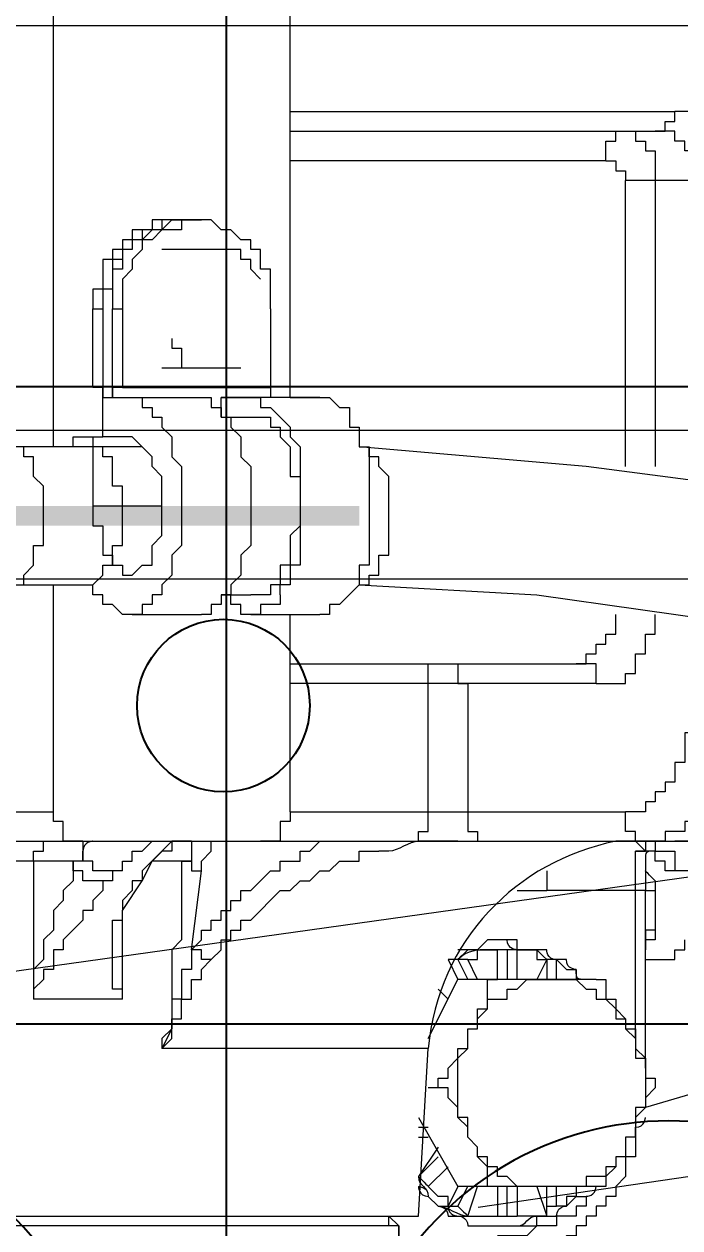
# Model space of a CAD drawing. Header units: millimetres. Extents: x 25083 to 52777, y 24772 to 45779.
# Drawn here: x 38551.02 to 38575.7, y 33515.33 to 33560.66 of the extents above; entities that cross this region are included whole.
import ezdxf

# ---------------------------------------------------------------- set-up
doc = ezdxf.new("R2010")
doc.units = ezdxf.units.MM
doc.layers.add('小车', color=7, linetype='Continuous')
doc.styles.get("Standard").update_dxf_attribs({"font": ''})
doc.styles.get('Standard').set_extended_font_data('SimSun')
doc.dimstyles.new('15', dxfattribs={"dimtxt": 15, "dimasz": 10, "dimexe": 2, "dimexo": 1, "dimgap": 1, "dimtad": 1, "dimdsep": 46, "dimtxsty": 'Standard', "dimcen": 2.5, "dimadec": 0, "dimazin": 0, "dimtfac": 1, "dimtmove": 2, "dimatfit": 3, "dimfxl": 1, "dimtolj": 1, "dimarcsym": 0})
doc.dimstyles.new('ISO-25', dxfattribs={"dimtxt": 2.5, "dimasz": 2.5, "dimexe": 1.25, "dimexo": 0.625, "dimtad": 1, "dimtxsty": 'Standard', "dimcen": 2.5, "dimadec": 0, "dimazin": 0, "dimtfac": 1, "dimtmove": 0, "dimatfit": 3, "dimfxl": 1, "dimarcsym": 0})

# ---------------------------------------------------------------- blocks, each defined once
blk = doc.blocks.new('A$C6E4F4F8B')
blk.add_line((0, 70), (0, 0))
at = {"color": 1}
blk.add_line((24, 63.918), (24, 6.083), dxfattribs=at)
blk.add_line((24, 63.918), (24, 6.083), dxfattribs=at)
blk.add_circle((12, 34.887), 3.25)
for centre in [(39.795, 51.652), (39.795, 18.348)]:
    blk.add_arc(centre, 12.158, 88.3056, 271.6944)
blk = doc.blocks.new('*D925')
at = {"color": 0, "lineweight": -2}
for p, q in [((29677.862, 34881.662), (29677.862, 32448.293)), ((40733.017, 34757.645), (40733.017, 32448.293)), ((29680.362, 32449.543), (40730.517, 32449.543))]:
    blk.add_line(p, q, dxfattribs=at)
at = {"color": 0}
for points in [[(29680.362, 32449.96), (29680.362, 32449.127), (29677.862, 32449.543)], [(40730.517, 32449.127), (40730.517, 32449.96), (40733.017, 32449.543)]]:
    blk.add_solid(points, dxfattribs=at)
at = {"layer": 'DEFPOINTS', "color": 0}
for p in [(29677.862, 34882.287), (40733.017, 34758.27), (40733.017, 32449.543)]:
    blk.add_point(p, dxfattribs=at)
at = {"color": 0, "insert": (35205.439, 32451.628), "char_height": 2.5, "attachment_point": 5}
blk.add_mtext('11055,15', dxfattribs=at)
blk = doc.blocks.new('zw$D2F4')
h = blk.add_hatch(color=7)
h.dxf.hatch_style = 2
h.paths.add_polyline_path([(363.189, 937.681), (363.189, 940.652), (362.446, 940.652), (362.446, 937.681)])
h = blk.add_hatch(color=7)
h.dxf.hatch_style = 2
h.paths.add_polyline_path([(363.189, 930.254), (363.189, 937.681), (362.446, 937.681), (362.446, 930.254)])
h = blk.add_hatch(color=7)
h.dxf.hatch_style = 2
h.paths.add_polyline_path([(363.189, 927.283), (363.189, 930.254), (362.446, 930.254), (362.446, 927.283)])
at = {"color": 7, "lineweight": 5}
for points in [[(336.08, 925.798), (336.08, 1045.004)], [(350.563, 955.507), (350.563, 887.548)], [(351.677, 955.135), (351.677, 938.796)], [(349.82, 939.538), (349.82, 948.822)], [(336.451, 948.451), (336.451, 925.798)], [(336.451, 948.08), (336.451, 925.055)], [(360.218, 940.652), (360.218, 937.681)], [(360.218, 940.652), (360.218, 939.91), (360.59, 939.91), (360.961, 939.538), (361.704, 939.538), (361.704, 939.167), (362.818, 939.167)], [(362.818, 939.167), (363.932, 939.167), (364.303, 939.538), (365.046, 939.538), (365.046, 939.91), (365.417, 939.91), (365.417, 940.281)], [(365.417, 937.681), (365.417, 940.281)], [(344.621, 936.196), (344.621, 939.538)], [(349.077, 936.939), (348.706, 936.939), (348.335, 937.31), (347.963, 937.31), (347.963, 937.681), (347.592, 937.681), (346.849, 938.424), (346.478, 938.424), (346.478, 938.796), (345.735, 938.796), (345.735, 939.167), (345.364, 939.167), (344.993, 939.538), (344.621, 939.538)], [(349.449, 938.053), (349.077, 938.053), (348.706, 938.424), (348.335, 938.424), (347.963, 938.796), (347.221, 938.796), (346.849, 939.167), (346.107, 939.167), (345.735, 939.538), (344.621, 939.538)], [(349.82, 939.538), (344.621, 939.538)], [(349.449, 938.053), (349.82, 938.053), (349.82, 939.538)], [(349.82, 939.538), (350.192, 939.538), (350.192, 939.167), (350.563, 939.167)], [(350.563, 937.681), (350.563, 938.424), (351.306, 938.424), (351.306, 938.796), (351.677, 938.796)], [(351.677, 938.796), (360.218, 938.796)], [(365.417, 938.796), (394.012, 938.796)], [(349.077, 936.939), (349.077, 937.681), (349.449, 937.681), (349.449, 938.053)], [(350.192, 937.681), (349.82, 937.681), (349.82, 938.053), (349.449, 938.053)], [(365.417, 938.053), (365.789, 938.053)], [(365.789, 938.053), (365.789, 936.939)], [(365.789, 938.053), (365.789, 937.31)], [(349.449, 936.196), (349.449, 937.31), (349.82, 937.31), (349.82, 937.681), (350.192, 937.681)], [(360.218, 937.681), (360.218, 937.31)], [(360.218, 937.681), (360.218, 937.31), (360.59, 936.939), (360.961, 936.939), (360.961, 936.567), (361.704, 936.567), (361.704, 936.196), (362.818, 936.196)], [(362.818, 936.196), (363.932, 936.196), (363.932, 936.567), (365.046, 936.567), (365.046, 936.939), (365.417, 936.939), (365.417, 937.681)], [(365.417, 935.453), (365.417, 937.681)], [(359.104, 935.825), (359.104, 936.196), (359.476, 936.567), (359.476, 936.939), (359.847, 936.939), (359.847, 937.31), (360.218, 937.31)], [(363.189, 937.31), (362.446, 937.31), (362.446, 936.939), (361.332, 936.939), (361.332, 936.567), (360.961, 936.567), (360.961, 936.196), (360.59, 936.196), (360.59, 935.825)], [(363.189, 937.31), (363.189, 934.711)], [(365.789, 937.31), (363.189, 937.31)], [(365.789, 937.31), (365.789, 936.939)], [(367.645, 936.939), (367.645, 937.31)], [(367.645, 937.31), (370.616, 937.31)], [(370.616, 937.31), (370.616, 936.939)], [(373.959, 934.339), (373.959, 935.082), (373.587, 935.082), (373.587, 935.825), (373.216, 935.825), (373.216, 936.196), (372.844, 936.196), (372.844, 936.567), (372.473, 936.567), (372.473, 936.939), (371.359, 936.939), (371.359, 937.31), (370.616, 937.31)], [(344.621, 936.196), (344.993, 936.196), (344.993, 936.567), (346.849, 936.567)], [(346.849, 936.567), (347.592, 936.567), (347.592, 936.196), (347.963, 936.196)], [(349.449, 936.196), (349.449, 936.567), (349.077, 936.567), (349.077, 936.939)], [(365.789, 935.825), (365.789, 936.939)], [(365.789, 936.939), (367.274, 936.939)], [(367.274, 936.939), (367.274, 935.825)], [(370.616, 936.939), (367.274, 936.939)], [(367.274, 936.939), (367.645, 936.939)], [(367.274, 936.567), (367.274, 934.339)], [(367.645, 936.567), (367.274, 936.567)], [(367.274, 936.567), (370.616, 936.567)], [(367.645, 936.196), (367.645, 936.567)], [(373.959, 934.339), (373.959, 934.711), (373.587, 934.711), (373.587, 935.453), (373.216, 935.453), (373.216, 935.825), (372.844, 935.825), (372.844, 936.196), (372.473, 936.196), (372.473, 936.567), (371.359, 936.567), (371.359, 936.939), (370.616, 936.939)], [(370.616, 936.567), (370.616, 936.196)], [(373.959, 933.968), (373.959, 934.339), (373.587, 934.711), (373.587, 935.082), (373.216, 935.453), (373.216, 935.825), (372.844, 935.825), (372.844, 936.196), (372.102, 936.196), (372.102, 936.567), (370.616, 936.567)], [(344.621, 936.196), (346.849, 936.196)], [(344.621, 936.196), (346.849, 936.196)], [(346.849, 936.196), (347.963, 936.196)], [(346.849, 936.196), (347.963, 936.196)], [(346.849, 936.196), (347.221, 936.196)], [(347.221, 936.196), (347.963, 936.196)], [(347.963, 936.196), (349.077, 935.453)], [(350.192, 934.339), (350.192, 934.711), (349.449, 935.453), (349.077, 935.453), (349.077, 935.825), (348.706, 935.825), (348.335, 936.196)], [(349.449, 936.196), (349.82, 936.196), (349.82, 935.825), (350.192, 935.825), (350.192, 935.453), (350.563, 935.082), (350.563, 934.711), (350.563, 934.339)], [(367.645, 936.196), (367.645, 930.626)], [(370.616, 936.196), (367.645, 936.196)], [(373.959, 933.968), (373.587, 933.968), (373.587, 934.711), (373.216, 935.082), (373.216, 935.453), (372.844, 935.453), (372.473, 935.825), (372.102, 935.825), (371.73, 936.196), (370.616, 936.196)], [(359.104, 935.825), (359.104, 933.225)], [(367.274, 935.825), (367.274, 935.453), (366.903, 935.453), (366.903, 935.082), (366.531, 935.082), (366.531, 934.711), (366.16, 934.711), (365.789, 934.339), (365.046, 934.339), (364.675, 933.968), (361.704, 933.968), (361.332, 934.339), (360.59, 934.339), (360.218, 934.711), (359.847, 934.711), (359.847, 935.082), (359.476, 935.082), (359.476, 935.453), (359.104, 935.453), (359.104, 935.825)], [(360.59, 935.825), (360.961, 935.453), (360.961, 935.082), (361.704, 935.082), (362.075, 934.711), (364.303, 934.711), (364.675, 935.082), (365.046, 935.082), (365.789, 935.825)], [(367.274, 935.825), (367.274, 933.225)], [(349.077, 935.453), (349.82, 935.082)], [(349.82, 935.082), (350.563, 934.339)], [(349.82, 933.968), (349.82, 935.082)], [(342.764, 924.684), (342.764, 934.711)], [(349.82, 933.968), (346.849, 933.968), (346.478, 934.339), (343.507, 934.339), (342.764, 934.711)], [(342.764, 934.711), (343.136, 934.339), (343.878, 934.339), (343.878, 933.968), (344.621, 933.968), (344.621, 933.597), (345.364, 933.597), (345.364, 933.225), (345.735, 933.225), (346.107, 932.854)], [(346.478, 933.597), (345.735, 933.597), (345.735, 933.968), (344.621, 933.968), (344.621, 934.339), (343.507, 934.339), (343.136, 934.711), (342.764, 934.711)], [(350.563, 933.597), (350.563, 934.339), (350.192, 934.339)], [(350.563, 934.339), (350.563, 933.597)], [(367.274, 934.339), (367.274, 933.225)], [(368.388, 934.711), (368.388, 931.74)], [(369.502, 934.339), (369.131, 934.339), (369.131, 933.968), (368.388, 933.968)], [(372.844, 931.74), (372.844, 934.711)], [(373.959, 934.339), (373.959, 933.968)], [(349.82, 933.968), (349.82, 933.597), (349.449, 933.597), (349.449, 933.225)], [(350.563, 933.597), (349.82, 933.597), (349.82, 933.968)], [(373.959, 933.968), (373.959, 933.225)], [(346.107, 932.854), (346.107, 933.225), (346.478, 933.225), (346.478, 933.597)], [(346.478, 933.597), (349.449, 933.225)], [(346.478, 933.597), (346.849, 933.225), (347.221, 933.225), (347.221, 932.854), (347.592, 932.854), (347.592, 932.482), (347.963, 932.482), (347.963, 932.111), (348.335, 932.111), (348.335, 931.74), (348.706, 931.74), (348.706, 931.368), (349.449, 930.626), (349.449, 930.254), (349.82, 930.254), (349.82, 929.512), (350.192, 929.512), (350.192, 929.14), (350.563, 928.769), (350.563, 928.397)], [(349.449, 933.225), (349.82, 933.225), (350.192, 932.854), (350.563, 932.854)], [(367.274, 933.225), (367.274, 932.854), (366.903, 932.854), (366.903, 932.482), (366.531, 932.482), (366.531, 932.111), (366.16, 932.111), (365.789, 931.74), (365.046, 931.74), (364.675, 931.368), (361.704, 931.368), (361.332, 931.74), (360.59, 931.74), (360.218, 932.111), (359.847, 932.111), (359.847, 932.482), (359.476, 932.482), (359.476, 932.854), (359.104, 932.854), (359.104, 933.225)], [(370.616, 930.626), (372.102, 930.626), (372.102, 930.997), (372.844, 930.997), (372.844, 931.368), (373.216, 931.368), (373.216, 931.74), (373.587, 932.111), (373.587, 932.482), (373.959, 932.854), (373.959, 933.225)], [(346.107, 932.854), (346.478, 932.482), (346.849, 932.482), (346.849, 932.111), (347.221, 932.111), (347.221, 931.74), (347.592, 931.74), (347.592, 931.368), (348.706, 930.254), (348.706, 929.883), (349.077, 929.512), (349.077, 929.14), (349.449, 928.769), (349.449, 928.397), (349.82, 928.026), (349.82, 927.655), (349.82, 927.283), (350.192, 927.283), (350.192, 926.541)], [(359.104, 931.368), (359.104, 931.74), (359.476, 931.74), (359.476, 932.111), (359.847, 932.111), (359.847, 932.482)], [(359.847, 932.482), (359.847, 931.368)], [(366.531, 932.482), (366.531, 931.368)], [(366.531, 932.482), (366.531, 931.368)], [(366.531, 932.482), (367.274, 932.482)], [(367.274, 929.883), (367.274, 932.482)], [(367.274, 932.482), (367.274, 931.368)], [(371.73, 930.997), (372.102, 931.368), (372.473, 931.368), (372.473, 931.74), (372.844, 931.74)], [(359.104, 931.368), (359.104, 928.769)], [(359.847, 930.254), (359.476, 930.254), (359.476, 930.997), (359.104, 930.997), (359.104, 931.368)], [(360.218, 930.626), (359.847, 930.626), (359.847, 931.368)], [(367.274, 931.368), (367.274, 930.997), (366.903, 930.997), (366.903, 930.626), (366.16, 929.883), (365.789, 929.883), (365.417, 929.512), (360.961, 929.512), (360.961, 929.883), (360.218, 929.883), (360.218, 930.254)], [(366.531, 931.368), (366.531, 930.626)], [(367.274, 928.769), (367.274, 931.368)], [(351.677, 929.883), (351.306, 929.883), (351.306, 930.254), (350.563, 930.254), (350.563, 930.626), (350.563, 930.997)], [(360.59, 930.254), (360.218, 930.254), (360.218, 930.626)], [(365.789, 930.254), (365.417, 929.883), (364.303, 929.883), (364.303, 929.512), (362.446, 929.512), (362.075, 929.883), (361.704, 929.883), (360.961, 929.883), (360.961, 930.254), (360.59, 930.254)], [(366.531, 930.626), (366.16, 930.626), (366.16, 930.254), (365.789, 930.254)], [(367.645, 930.626), (367.274, 930.626)], [(370.616, 930.626), (367.645, 930.626)], [(351.677, 929.883), (351.677, 917.257)], [(351.677, 929.883), (359.104, 929.883)], [(356.505, 918.371), (356.505, 929.883)], [(357.247, 929.883), (357.247, 919.114)], [(367.274, 929.883), (392.155, 929.883)], [(367.274, 929.883), (367.274, 928.769)], [(376.187, 917.999), (376.187, 929.883)], [(377.301, 929.883), (377.301, 916.143)], [(378.043, 929.883), (378.043, 915.4)], [(367.274, 928.769), (367.274, 928.397), (366.903, 928.026), (366.903, 927.655), (366.16, 927.655), (366.16, 927.283), (365.417, 927.283), (365.417, 926.912), (365.046, 926.912), (360.961, 926.912), (360.961, 927.283), (360.218, 927.283), (359.476, 928.026), (359.476, 928.397), (359.104, 928.397), (359.104, 928.769)], [(360.218, 927.283), (359.847, 920.599), (358.733, 912.8), (357.619, 904.259), (356.876, 895.718)], [(360.218, 927.283), (360.218, 926.912), (360.59, 926.912), (360.59, 926.541), (360.961, 926.541), (361.332, 926.541), (361.332, 926.169), (362.818, 926.169)], [(362.075, 895.347), (362.818, 902.402), (363.56, 910.201), (364.675, 918.742), (365.417, 927.283)], [(362.818, 926.169), (364.303, 926.169), (364.675, 926.541), (365.046, 926.541), (365.046, 926.912), (365.417, 926.912)], [(336.08, 925.798), (336.451, 926.169)], [(336.08, 926.169), (336.451, 926.169)], [(336.08, 925.798), (333.109, 925.798)], [(335.709, 925.798), (336.08, 925.798)], [(336.451, 925.055), (342.764, 924.684)], [(340.165, 925.055), (337.565, 923.57)], [(337.937, 925.055), (338.679, 924.313)], [(339.051, 924.313), (337.937, 925.055)], [(339.422, 925.055), (339.422, 924.684)], [(339.793, 925.055), (339.793, 924.684)], [(350.563, 925.055), (350.934, 925.055), (350.934, 924.684), (351.306, 924.684), (351.677, 924.684)], [(336.823, 923.941), (337.194, 923.941), (337.194, 924.313), (337.565, 924.684)], [(337.565, 924.684), (338.308, 923.941)], [(339.422, 923.198), (339.793, 923.198), (340.165, 923.57), (340.536, 923.57), (340.908, 923.941), (341.279, 923.941), (341.279, 924.313)], [(341.279, 924.313), (341.279, 924.684)], [(341.279, 924.313), (341.65, 924.313), (341.65, 923.941), (342.022, 923.941), (342.393, 923.57), (342.764, 923.57), (342.764, 923.198), (343.507, 923.198)], [(343.136, 924.684), (345.364, 923.57)], [(344.621, 923.941), (344.993, 924.313)], [(351.677, 924.684), (356.505, 924.684)], [(356.505, 924.684), (357.247, 924.684), (357.247, 924.313)], [(357.247, 924.313), (357.247, 923.57), (356.876, 923.57), (356.505, 923.57), (356.505, 923.198)], [(337.565, 923.57), (336.823, 923.941)], [(346.107, 923.941), (345.364, 923.57)], [(336.451, 923.57), (336.451, 922.827)], [(336.823, 923.57), (337.565, 923.198)], [(337.565, 918.371), (337.565, 923.57)], [(339.422, 923.198), (340.165, 923.198), (340.165, 923.57), (342.022, 923.57), (342.393, 923.57), (342.764, 923.198), (343.507, 923.198)], [(345.364, 918.371), (345.364, 923.57)], [(346.107, 923.57), (345.364, 923.198)], [(336.451, 923.198), (337.565, 922.827)], [(337.565, 922.084), (337.565, 922.456), (338.308, 922.456), (338.679, 922.827), (339.051, 922.827), (339.422, 923.198)], [(337.565, 920.228), (337.565, 921.342), (337.937, 921.713), (337.937, 922.084), (338.308, 922.084), (338.308, 922.456), (338.679, 922.456), (338.679, 922.827), (339.051, 922.827), (339.422, 923.198)], [(343.507, 923.198), (343.507, 922.827), (344.25, 922.827), (344.25, 922.456), (345.364, 922.456), (345.364, 922.084)], [(343.507, 923.198), (343.507, 922.827), (343.878, 922.827), (344.25, 922.456), (344.621, 922.456), (344.621, 921.713), (344.993, 921.713), (344.993, 921.342), (345.364, 920.97), (345.364, 920.228)], [(345.364, 922.827), (346.107, 923.198)], [(346.107, 923.198), (346.107, 922.827), (346.478, 922.827), (346.478, 922.084)], [(351.677, 923.198), (350.934, 923.198), (350.934, 922.827), (350.563, 922.827), (350.563, 922.456)], [(356.505, 923.198), (351.677, 923.198)], [(336.451, 922.827), (336.451, 922.456)], [(336.451, 922.827), (336.451, 922.456)], [(336.451, 922.827), (336.451, 922.456)], [(336.451, 922.827), (336.451, 922.456)], [(336.451, 922.827), (336.451, 922.456)], [(336.451, 922.827), (336.451, 922.456)], [(336.451, 919.485), (336.451, 919.856), (336.08, 919.856), (336.08, 920.599), (335.709, 920.97), (335.709, 921.713), (335.709, 922.084)], [(337.565, 922.084), (336.451, 922.084)], [(345.364, 922.084), (346.478, 922.084)], [(337.194, 917.999), (336.823, 917.999), (336.823, 918.371), (336.451, 918.371), (336.451, 918.742), (336.08, 918.742), (336.08, 919.114), (335.709, 919.114), (335.709, 919.485), (335.337, 919.856), (335.337, 920.228), (334.966, 920.599), (334.966, 921.713), (334.594, 921.713)], [(336.451, 921.713), (337.565, 921.713)], [(346.478, 921.713), (345.364, 921.713)], [(336.08, 921.342), (336.08, 920.599), (336.451, 920.599), (336.451, 920.228)], [(337.565, 921.342), (336.451, 921.342)], [(336.451, 920.228), (336.451, 921.342)], [(345.364, 921.342), (346.478, 921.342)], [(346.478, 921.342), (346.478, 920.599), (346.107, 920.599), (346.107, 920.228)], [(346.478, 920.228), (346.478, 921.342), (346.849, 921.342)], [(348.706, 921.342), (348.706, 920.228)], [(337.565, 920.599), (336.451, 920.228)], [(336.823, 920.228), (337.565, 920.228)], [(339.422, 917.257), (338.679, 917.257), (338.679, 917.628), (338.308, 917.628), (338.308, 917.999), (337.937, 917.999), (337.937, 918.742), (337.565, 918.742), (337.565, 920.228)], [(345.364, 920.228), (345.364, 919.114), (344.993, 918.742), (344.993, 918.371), (344.621, 918.371), (344.621, 917.999), (344.25, 917.628), (343.878, 917.628), (343.878, 917.257), (343.507, 917.257)], [(346.107, 920.228), (345.364, 920.599)], [(346.107, 920.228), (345.364, 920.228)], [(348.706, 916.514), (348.706, 920.228)], [(349.449, 920.228), (348.706, 920.228)], [(336.823, 919.856), (337.565, 919.856)], [(337.565, 919.114), (337.194, 919.114), (337.194, 919.485), (336.823, 919.485), (336.823, 919.856)], [(345.364, 919.856), (346.107, 919.856)], [(346.107, 919.856), (345.735, 919.485), (345.735, 919.114), (345.364, 919.114)], [(337.194, 918.742), (336.823, 918.742), (336.823, 919.114), (336.451, 919.114), (336.451, 919.485)], [(356.505, 918.371), (357.247, 918.371), (357.247, 918.742), (357.247, 919.114)], [(357.247, 919.114), (357.247, 918.742), (357.619, 918.742), (357.619, 918.371), (357.99, 918.371), (357.99, 917.999), (358.361, 917.999), (358.361, 917.628), (359.104, 917.628)], [(339.422, 916.885), (338.679, 916.885), (338.679, 917.257), (337.937, 917.257), (337.565, 917.628), (337.194, 917.628), (337.194, 917.999)], [(339.422, 917.257), (338.679, 917.257), (338.679, 917.628), (338.308, 917.628), (337.937, 917.999), (337.565, 917.999), (337.565, 918.371)], [(345.364, 918.371), (345.364, 917.999), (344.621, 917.999), (344.621, 917.628), (344.25, 917.628), (343.878, 917.257), (343.507, 917.257)], [(356.505, 918.371), (356.505, 917.257), (356.876, 917.257), (356.876, 916.885), (357.247, 916.885), (357.619, 916.885), (357.619, 916.514), (358.361, 916.514), (358.361, 916.143), (359.104, 916.143)], [(376.187, 917.999), (376.187, 917.628), (375.815, 917.628), (375.815, 917.257), (375.444, 917.257)], [(376.187, 917.999), (376.929, 917.999), (376.929, 917.628), (377.301, 917.628)], [(350.563, 917.628), (350.563, 917.257)], [(350.563, 916.885), (350.563, 917.628)], [(377.301, 917.628), (377.301, 916.885), (376.929, 916.885), (376.929, 916.514)], [(341.279, 916.143), (340.908, 916.514), (340.536, 916.514), (340.165, 916.885), (339.422, 916.885), (339.422, 917.257)], [(343.507, 917.257), (343.136, 916.885), (342.393, 916.885), (342.393, 916.514), (340.536, 916.514), (340.536, 916.885), (339.422, 916.885), (339.422, 917.257)], [(343.507, 917.257), (343.507, 916.885), (342.764, 916.885), (342.393, 916.514), (341.65, 916.514), (341.65, 916.143), (341.279, 916.143)], [(350.563, 916.514), (350.563, 916.885), (350.934, 916.885), (350.934, 917.257), (351.306, 917.257), (351.677, 917.257)], [(357.247, 914.657), (354.648, 914.657), (354.648, 915.029), (353.534, 915.029), (353.534, 915.4), (352.791, 915.4), (352.791, 915.771), (352.42, 915.771), (352.42, 916.143), (352.048, 916.143), (352.048, 916.514), (351.677, 916.514), (351.677, 917.257)], [(364.675, 917.257), (375.444, 917.257)], [(375.444, 913.172), (375.444, 917.257)], [(343.136, 916.885), (348.706, 916.885)], [(348.706, 916.885), (349.82, 916.885)], [(349.449, 915.771), (349.82, 915.771), (349.82, 916.143), (350.192, 916.143), (350.192, 916.514), (350.563, 916.885)], [(349.82, 916.885), (350.192, 916.885)], [(350.192, 916.514), (350.192, 916.885)], [(350.192, 916.514), (350.192, 916.885)], [(350.563, 916.885), (350.563, 916.143)], [(342.393, 910.201), (340.536, 916.514)], [(342.022, 916.514), (348.706, 916.514)], [(346.107, 916.514), (346.107, 915.4), (346.478, 915.4), (346.478, 915.029), (346.849, 915.029)], [(348.706, 916.143), (347.221, 916.143), (346.849, 916.143), (346.849, 916.514), (346.478, 916.514)], [(348.706, 916.143), (347.221, 916.143), (347.221, 916.514), (346.849, 916.514)], [(349.077, 916.514), (348.706, 916.514), (348.706, 916.143)], [(349.449, 916.514), (348.706, 916.514)], [(349.077, 916.143), (348.706, 916.143)], [(349.82, 916.514), (349.449, 916.514)], [(350.563, 916.143), (350.192, 916.143), (350.192, 915.771)], [(350.934, 915.771), (350.563, 915.771), (350.563, 916.514)], [(375.444, 916.143), (364.675, 916.143)], [(376.929, 916.514), (376.558, 916.514), (376.558, 916.143), (375.444, 916.143)], [(375.444, 914.657), (376.558, 914.657), (376.558, 915.029), (376.929, 915.029), (376.929, 915.4), (377.301, 915.4), (377.301, 916.143)], [(377.301, 916.143), (377.301, 915.771), (377.672, 915.771), (377.672, 915.4), (378.043, 915.4)], [(349.449, 817.361), (349.449, 915.771)], [(350.192, 915.771), (350.192, 915.4), (349.449, 915.4)], [(351.306, 914.657), (351.306, 915.029), (350.934, 915.029), (350.934, 915.771)], [(357.247, 911.686), (354.276, 911.686), (353.905, 912.058), (353.162, 912.058), (353.162, 912.429), (352.42, 912.429), (352.42, 912.8), (352.048, 912.8), (351.677, 913.172), (350.934, 913.914), (350.934, 914.286), (350.563, 914.657), (350.563, 915.4)], [(350.563, 915.4), (350.563, 914.657), (350.934, 914.286), (350.934, 913.914), (351.306, 913.914), (352.048, 913.172), (352.42, 913.172), (352.42, 912.8), (352.791, 912.8), (353.162, 912.8), (353.534, 912.429), (354.648, 912.429), (355.019, 912.058), (357.247, 912.058)], [(375.444, 913.172), (376.558, 913.172), (376.558, 913.543), (377.301, 913.543), (377.301, 913.914), (377.672, 913.914), (377.672, 914.286), (378.043, 914.286), (378.043, 915.4)]]:
    blk.add_lwpolyline(points, dxfattribs=at)
for points in [[(350.192, 937.681), (350.192, 937.681), (350.192, 937.681), (350.192, 937.681)], [(350.563, 937.31), (350.563, 937.31), (350.563, 937.681), (350.192, 937.681)], [(350.563, 937.681), (350.563, 937.681), (350.192, 937.681), (350.192, 937.681)], [(346.849, 936.567), (346.849, 936.567), (346.849, 936.567), (346.849, 936.567)], [(348.335, 936.196), (347.963, 936.196), (347.963, 936.196), (347.963, 936.196)], [(373.959, 933.968), (373.959, 933.968), (373.959, 934.339), (373.959, 934.339)], [(373.959, 933.225), (373.959, 933.597), (373.959, 933.597), (373.959, 933.968)], [(373.959, 933.968), (373.959, 933.968), (373.959, 933.968), (373.959, 933.968)], [(373.959, 933.968), (373.959, 933.968), (373.959, 933.968), (373.959, 933.968)], [(373.959, 933.968), (373.959, 933.968), (373.959, 933.968), (373.959, 933.968)], [(359.847, 930.254), (359.847, 930.254), (360.218, 930.254), (360.218, 930.254)], [(365.789, 930.254), (365.789, 930.254), (365.789, 930.254), (365.789, 930.254)], [(336.08, 925.798), (336.08, 925.798), (336.08, 926.169), (336.08, 926.169)], [(336.08, 926.169), (336.08, 926.169), (336.08, 926.169), (336.08, 926.169)], [(350.192, 926.169), (350.192, 926.169), (350.192, 926.169), (350.192, 926.541)], [(350.563, 925.055), (350.563, 925.427), (350.192, 925.798), (350.192, 926.169)], [(337.937, 925.055), (337.565, 925.055), (337.565, 924.684), (337.194, 924.684)], [(337.565, 925.055), (337.565, 925.055), (337.565, 924.684), (337.194, 924.684)], [(337.565, 925.055), (337.565, 925.055), (337.194, 925.055), (337.194, 924.684)], [(337.937, 925.055), (337.565, 924.684), (337.565, 924.684), (337.565, 924.684)], [(337.937, 925.055), (337.937, 925.055), (337.937, 925.055), (337.937, 925.055)], [(350.563, 925.055), (350.563, 925.055), (350.563, 925.055), (350.563, 925.055)], [(350.563, 924.313), (350.563, 924.684), (350.563, 924.684), (350.563, 925.055)], [(336.823, 924.313), (336.823, 923.941), (336.451, 923.57), (336.451, 923.198)], [(336.823, 924.313), (336.823, 923.941), (336.451, 923.57), (336.451, 923.198)], [(336.823, 924.313), (336.823, 924.313), (336.823, 923.941), (336.451, 923.941)], [(337.194, 924.684), (337.194, 924.684), (336.823, 924.313), (336.823, 924.313)], [(336.823, 924.313), (336.823, 924.313), (336.823, 923.941), (336.823, 923.941)], [(336.823, 924.313), (336.823, 924.313), (336.823, 924.313), (336.823, 924.313)], [(336.823, 924.313), (336.823, 924.313), (336.823, 924.313), (336.823, 924.313)], [(350.563, 917.628), (349.82, 921.342), (346.849, 924.313), (342.764, 924.684)], [(350.563, 923.57), (350.563, 923.57), (350.563, 923.941), (350.563, 924.313)], [(336.451, 923.941), (336.451, 923.941), (336.451, 923.941), (336.451, 923.941)], [(336.451, 923.941), (336.451, 923.941), (336.451, 923.941), (336.451, 923.57)], [(336.823, 923.941), (336.451, 923.941), (336.451, 923.57), (336.451, 923.57)], [(336.823, 923.941), (336.823, 923.57), (336.823, 923.57), (336.823, 923.57)], [(346.107, 923.57), (346.107, 923.57), (346.107, 923.941), (346.107, 923.941)], [(336.451, 923.57), (336.451, 923.57), (336.451, 923.198), (336.08, 923.198)], [(336.823, 923.57), (336.451, 923.198), (336.451, 923.198), (336.451, 923.198)], [(346.107, 923.57), (346.107, 923.57), (346.107, 923.57), (346.107, 923.57)], [(346.478, 922.456), (346.478, 922.827), (346.478, 923.198), (346.107, 923.57)], [(346.107, 923.57), (346.107, 923.57), (346.107, 923.57), (346.107, 923.57)], [(346.478, 923.198), (346.107, 923.57), (346.107, 923.57), (346.107, 923.57)], [(346.478, 923.198), (346.107, 923.57), (346.107, 923.57), (346.107, 923.57)], [(346.107, 923.198), (346.107, 923.198), (346.107, 923.198), (346.107, 923.57)], [(346.478, 923.198), (346.478, 923.57), (346.478, 923.57), (346.478, 923.57)], [(336.08, 923.198), (336.08, 923.198), (336.08, 922.827), (336.08, 922.827)], [(336.451, 923.198), (336.451, 923.198), (336.451, 923.198), (336.451, 923.198)], [(336.451, 923.198), (336.451, 923.198), (336.451, 923.198), (336.451, 923.198)], [(336.451, 923.198), (336.451, 923.198), (336.451, 923.198), (336.451, 923.198)], [(336.451, 923.198), (336.451, 922.827), (336.451, 922.456), (336.451, 922.084)], [(346.478, 922.827), (346.478, 923.198), (346.478, 923.198), (346.478, 923.198)], [(346.478, 923.198), (346.478, 923.198), (346.478, 923.198), (346.478, 923.198)], [(336.08, 922.827), (336.08, 922.456), (336.08, 922.456), (336.08, 922.456)], [(336.451, 922.827), (336.451, 922.827), (336.451, 922.827), (336.451, 922.827)], [(336.451, 922.827), (336.451, 922.827), (336.451, 922.827), (336.451, 922.827)], [(346.849, 922.456), (346.849, 922.456), (346.478, 922.827), (346.478, 922.827)], [(336.08, 922.456), (336.08, 922.084), (336.08, 922.084), (336.08, 922.084)], [(336.08, 922.084), (336.08, 921.713), (336.08, 921.713), (336.08, 921.342)], [(336.451, 922.456), (336.451, 922.456), (336.451, 922.456), (336.451, 922.084)], [(336.451, 922.456), (336.451, 922.456), (336.451, 922.084), (336.451, 922.084)], [(336.451, 922.456), (336.451, 922.456), (336.451, 922.456), (336.451, 922.084)], [(336.451, 922.084), (336.451, 922.084), (336.451, 922.084), (336.451, 922.084)], [(336.451, 922.084), (336.451, 922.084), (336.451, 922.084), (336.451, 922.084)], [(336.451, 922.084), (336.451, 922.084), (336.451, 922.084), (336.451, 922.084)], [(336.451, 922.084), (336.451, 922.084), (336.451, 922.084), (336.451, 922.084)], [(336.451, 922.084), (336.451, 922.084), (336.451, 922.084), (336.451, 922.084)], [(336.451, 922.084), (336.451, 922.084), (336.451, 921.713), (336.451, 921.713)], [(346.478, 922.084), (346.478, 922.456), (346.478, 922.456), (346.478, 922.456)], [(346.478, 922.456), (346.478, 922.456), (346.478, 922.456), (346.478, 922.456)], [(346.478, 922.084), (346.478, 922.084), (346.478, 922.456), (346.478, 922.456)], [(346.478, 922.456), (346.478, 922.456), (346.478, 922.456), (346.478, 922.456)], [(346.478, 922.084), (346.478, 922.456), (346.478, 922.456), (346.478, 922.456)], [(346.478, 922.456), (346.478, 922.456), (346.478, 922.456), (346.478, 922.456)], [(346.478, 922.084), (346.478, 922.084), (346.478, 922.084), (346.478, 922.084)], [(346.478, 921.713), (346.478, 921.713), (346.478, 922.084), (346.478, 922.084)], [(346.478, 922.084), (346.478, 922.084), (346.478, 922.084), (346.478, 922.084)], [(346.478, 922.084), (346.478, 922.084), (346.478, 922.084), (346.478, 922.084)], [(346.478, 922.084), (346.478, 922.084), (346.478, 922.084), (346.478, 922.084)], [(346.478, 922.084), (346.478, 922.084), (346.478, 922.084), (346.478, 922.084)], [(346.849, 922.084), (346.849, 922.084), (346.849, 922.084), (346.849, 922.456)], [(346.849, 921.342), (346.849, 921.713), (346.849, 921.713), (346.849, 922.084)], [(336.08, 921.713), (336.08, 921.342), (336.08, 921.342), (336.08, 921.342)], [(336.451, 921.713), (336.451, 921.713), (336.451, 921.342), (336.451, 921.342)], [(346.478, 921.342), (346.478, 921.342), (346.478, 921.713), (346.849, 921.713)], [(346.478, 921.342), (346.478, 921.342), (346.478, 921.713), (346.478, 921.713)], [(336.08, 921.342), (336.08, 920.97), (336.451, 920.97), (336.451, 920.599)], [(336.451, 921.342), (336.451, 921.342), (336.451, 921.342), (336.451, 921.342)], [(346.478, 920.599), (346.478, 920.97), (346.478, 920.97), (346.478, 921.342)], [(336.451, 920.599), (336.451, 920.599), (336.451, 920.599), (336.451, 920.228)], [(336.451, 920.228), (336.451, 920.228), (336.451, 920.228), (336.451, 919.856)], [(336.451, 920.228), (336.451, 920.228), (336.451, 920.228), (336.451, 920.228)], [(336.451, 920.228), (336.451, 920.228), (336.451, 920.228), (336.823, 920.228)], [(336.823, 920.228), (336.823, 919.856), (336.823, 919.856), (336.823, 919.856)], [(346.107, 920.228), (346.478, 920.599), (346.478, 920.599), (346.478, 920.599)], [(346.107, 919.856), (346.107, 920.228), (346.478, 920.228), (346.478, 920.228)], [(346.107, 920.228), (346.107, 920.228), (346.107, 920.228), (346.107, 920.228)], [(346.107, 919.856), (346.107, 919.856), (346.107, 919.856), (346.107, 920.228)], [(346.478, 920.228), (346.478, 920.228), (346.478, 920.228), (346.478, 920.228)], [(336.451, 919.856), (336.451, 919.856), (336.823, 919.856), (336.823, 919.485)], [(346.107, 919.485), (346.107, 919.856), (346.107, 919.856), (346.107, 919.856)], [(336.823, 919.485), (336.823, 919.485), (337.194, 919.114), (337.194, 919.114)], [(345.735, 919.114), (345.735, 919.114), (345.735, 919.485), (346.107, 919.485)], [(337.194, 919.114), (337.194, 919.114), (337.194, 919.114), (337.194, 918.742)], [(345.364, 918.742), (345.364, 919.114), (345.364, 919.114), (345.735, 919.114)], [(337.194, 918.742), (337.194, 918.742), (337.194, 918.371), (337.565, 918.371)], [(339.422, 916.885), (339.422, 916.885), (339.422, 916.885), (339.793, 916.885)], [(339.793, 916.885), (339.793, 916.514), (340.165, 916.514), (340.165, 916.514)], [(350.192, 916.885), (350.192, 916.885), (350.192, 916.514), (350.192, 916.514)], [(346.107, 916.514), (346.107, 916.514), (346.107, 916.514), (346.107, 916.514)], [(349.077, 916.143), (349.449, 916.514), (349.449, 916.514), (349.449, 916.514)], [(350.192, 916.143), (350.192, 916.514), (350.192, 916.514), (349.82, 916.514)], [(350.192, 916.143), (350.192, 916.143), (350.192, 916.143), (350.192, 916.514)], [(350.192, 916.514), (350.192, 916.514), (350.192, 916.514), (350.192, 916.514)], [(350.192, 916.514), (350.192, 916.514), (350.192, 916.514), (350.192, 916.514)], [(350.563, 916.514), (350.192, 916.514), (350.192, 916.514), (350.192, 916.514)]]:
    blk.add_open_spline(points, degree=3, dxfattribs=at)
blk = doc.blocks.new('*D469')
at = {"layer": 'DEFPOINTS', "color": 0}
for p in [(36061.191, 116692.222), (36180.039, 116685.352), (36180.039, 116527.033)]:
    blk.add_point(p, dxfattribs=at)
at = {"layer": '小车', "color": 0, "linetype": 'Continuous', "lineweight": -2}
for p, q in [((36061.191, 116691.222), (36061.191, 116525.033)), ((36180.039, 116684.352), (36180.039, 116525.033)), ((36071.191, 116527.033), (36084.175, 116527.033)), ((36170.039, 116527.033), (36146.425, 116527.033))]:
    blk.add_line(p, q, dxfattribs=at)
at = {"layer": '小车', "color": 0}
for points in [[(36071.191, 116528.7), (36071.191, 116525.366), (36061.191, 116527.033)], [(36170.039, 116528.7), (36170.039, 116525.366), (36180.039, 116527.033)]]:
    blk.add_solid(points, dxfattribs=at)
at = {"layer": '小车', "color": 0, "insert": (36115.3, 116527.033), "char_height": 15, "attachment_point": 5}
blk.add_mtext('\\A1;118.85', dxfattribs=at)
blk = doc.blocks.new('*D470')
at = {"layer": 'DEFPOINTS', "color": 0}
for p in [(36180.039, 116639.326), (36197.537, 116639.326), (36197.537, 116438.26)]:
    blk.add_point(p, dxfattribs=at)
at = {"layer": '小车', "color": 0, "linetype": 'Continuous', "lineweight": -2}
for p, q in [((36180.039, 116638.326), (36180.039, 116436.26)), ((36197.537, 116638.326), (36197.537, 116436.26)), ((36170.039, 116438.26), (36160.039, 116438.26)), ((36180.039, 116438.26), (36197.537, 116438.26)), ((36207.537, 116438.26), (36217.537, 116438.26))]:
    blk.add_line(p, q, dxfattribs=at)
at = {"layer": '小车', "color": 0}
for points in [[(36170.039, 116439.926), (36170.039, 116436.593), (36180.039, 116438.26)], [(36207.537, 116439.926), (36207.537, 116436.593), (36197.537, 116438.26)]]:
    blk.add_solid(points, dxfattribs=at)
at = {"layer": '小车', "color": 0, "insert": (36193.655, 116438.26), "char_height": 15, "attachment_point": 5}
blk.add_mtext('\\A1;17.5', dxfattribs=at)
blk = doc.blocks.new('A$C1A4175F5')
at = {"layer": '小车', "color": 7, "lineweight": 0}
blk.add_lwpolyline([(1006.777, 341.005), (1045.833, 341.005), (1045.833, 356.263), (1006.777, 356.263), (1006.777, 341.005)], close=True, dxfattribs=at)
for points in [[(992.358, 335.406), (1114.006, 335.406)], [(992.358, 327.846), (1122.405, 309.648)]]:
    blk.add_lwpolyline(points, dxfattribs=at)
at = {"layer": '小车', "color": 1, "lineweight": 0}
blk.add_lwpolyline([(1016.856, 313.148), (1026.375, 311.748)], dxfattribs=at)
at = {"layer": '小车'}
for base, p1, p2, picture, middle in [((212.358, 337.78), (93.511, 502.968), (212.358, 496.098), '*D469', (147.619, 337.78)), ((229.857, 249.006), (212.358, 450.073), (229.857, 450.073), '*D470', (225.974, 249.006))]:
    dim = blk.add_linear_dim(base=base, p1=p1, p2=p2, dimstyle='15', override={"dimfxl": 0.18}, dxfattribs=at)
    dim.commit()
    dim.dimension.update_dxf_attribs({"geometry": picture, "text_midpoint": middle, "dimtype": 128, "insert": (-35967.681, -116189.253)})
blk = doc.blocks.new('zw$50CE')
blk.add_blockref('zw$D2F4', (22.01, 103.569))
at = {"layer": '小车', "ltscale": 10, "xscale": -1, "rotation": 270}
blk.add_blockref('A$C1A4175F5', (47.032, 0), dxfattribs=at)

msp = doc.modelspace()

# ---------------------------------------------------------------- linework, layer by layer
for p, q in [((38558.63, 33290.649), (38558.63, 34123.983)), ((38558.63, 33301.542), (38558.63, 33745.5))]:
    msp.add_line(p, q)

# ---------------------------------------------------------------- block references
for name, p, rotation in [('zw$50CE', (39594.481, 33157.316), 90), ('A$C6E4F4F8B', (38523.63, 33546.999), 270)]:
    msp.add_blockref(name, p, dxfattribs=dict(rotation=rotation))

# ---------------------------------------------------------------- dimensions: what is measured, and where the dimension line sits
dim = msp.add_linear_dim(base=(40733.0166, 32449.5434), p1=(29677.8617, 34882.2868), p2=(40733.0166, 34758.2702), dimstyle='ISO-25')
dim.commit()
dim.dimension.update_dxf_attribs({"geometry": '*D925', "text_midpoint": (35205.4391, 32449.5434), "dimtype": 160})

doc.saveas('drawing.dxf')
